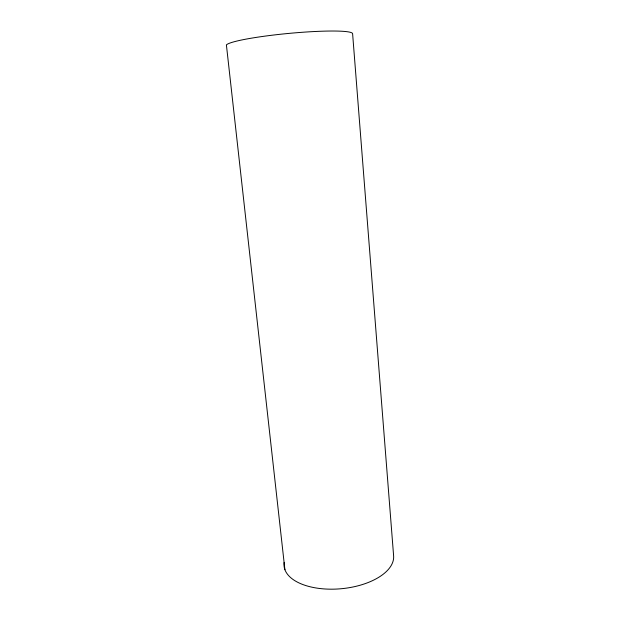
<?xml version="1.0" encoding="UTF-8"?>
<svg xmlns="http://www.w3.org/2000/svg" width="620" height="620" viewBox="0 0 620 620"><rect width="100%" height="100%" fill="white"/><g stroke="black" fill="none" stroke-linecap="round" stroke-linejoin="round"><path stroke-width="0.93" d="M284.906 569.695L226.401 44.896A63.597 6.309 -5.4 0 1 292.88 33.038A63.597 6.309 -5.4 0 1 352.61 33.736L393.599 555.667A55.01 28.001 -5.4 0 1 337.908 588.985A55.01 28.001 -5.4 0 1 284.185 562.402"/></g></svg>
